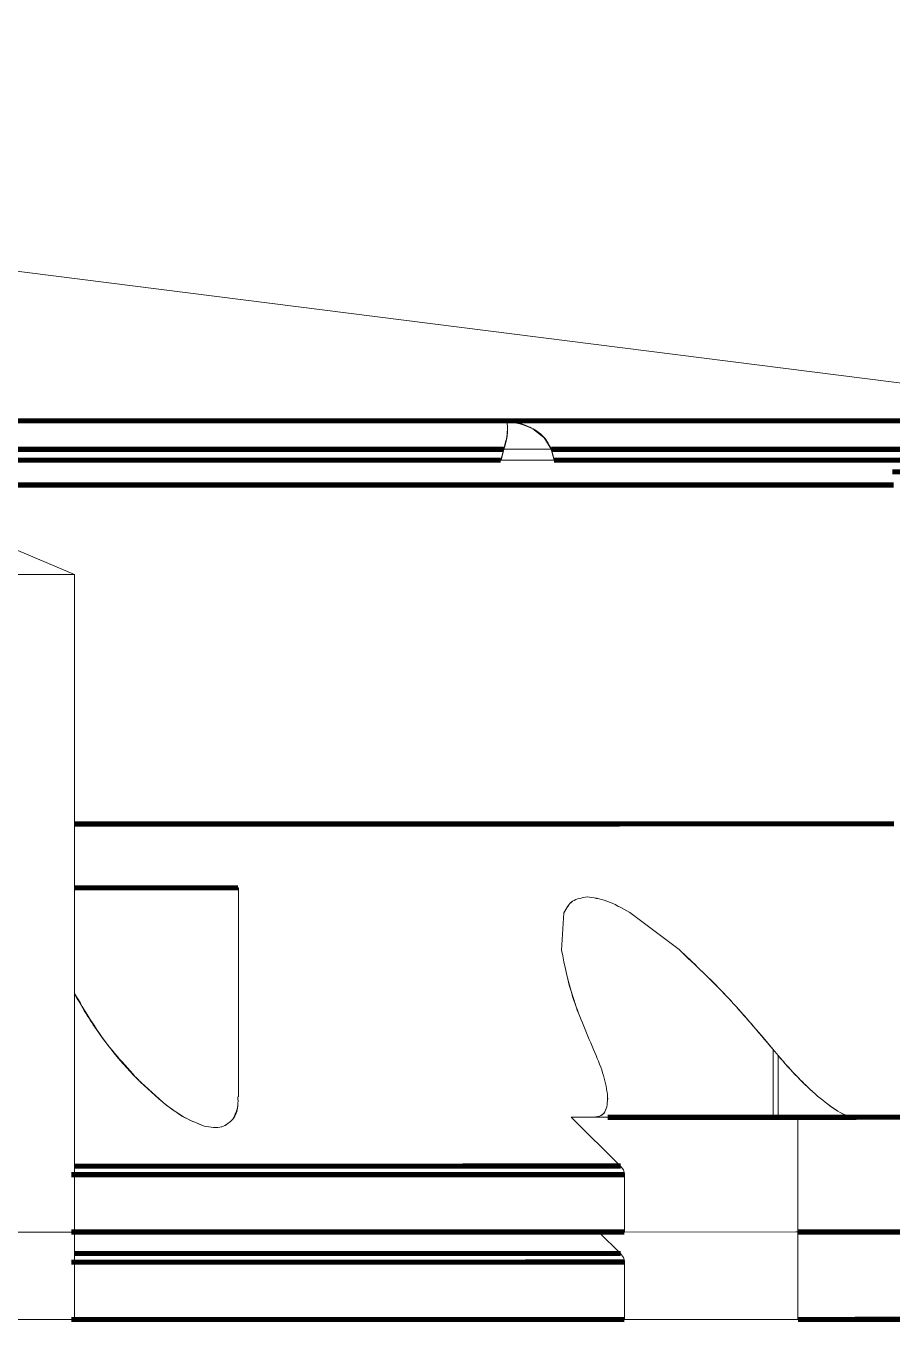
# Model space of a CAD drawing. Header units: millimetres. Extents: x -16985 to -606, y 2122 to 9380.
# Drawn here: x -1824.57 to -1794.38, y 7666.99 to 7712.18 of the extents above; entities that cross this region are included whole.
import ezdxf

# ---------------------------------------------------------------- set-up
doc = ezdxf.new("R2010")
doc.units = ezdxf.units.MM
doc.linetypes.add('K5LT_THIN', pattern=[0])

msp = doc.modelspace()

# ---------------------------------------------------------------- linework, layer by layer
at = {"color": 7, "linetype": 'K5LT_THIN', "lineweight": 18}
for p, q in [((-1783.6411721773, 7698.4135540238), (-1892.5177280693, 7712.1790414501)), ((-1807.802052127, 7698.3270223932), (-1807.8404045588, 7698.4116650646)), ((-1807.5929377343, 7698.3782214655), (-1807.3527372326, 7698.3211022955)), ((-1807.352736684, 7698.3211021338), (-1807.3464879061, 7698.3188844492)), ((-1807.8125723502, 7697.8295850569), (-1807.784644042, 7698.1295409769)), ((-1807.784644042, 7698.1295409769), (-1807.7850603224, 7698.141602995)), ((-1806.8987000084, 7698.1293672133), (-1806.5137955894, 7697.8288988584)), ((-1807.9164592901, 7697.4195776786), (-1808.0185060127, 7697.0406634311)), ((-1808.0185060118, 7697.040663432), (-1807.9164592892, 7697.4195776785)), ((-1808.0185059654, 7697.039693415), (-1807.9164592428, 7697.4186094789)), ((-1807.9164592419, 7697.4186094787), (-1808.0185059188, 7697.039693642)), ((-1807.9096116042, 7697.4195783638), (-1808.0111668283, 7697.0351134086)), ((-1807.909611604, 7697.4195783638), (-1808.0111668362, 7697.0351133698)), ((-1808.011166789, 7697.0341432881), (-1807.9096115569, 7697.4186101304)), ((-1808.0111667704, 7697.0341433782), (-1807.9096115569, 7697.4186101301)), ((-1807.9164592892, 7697.4195776785), (-1807.8384853917, 7697.7250321937)), ((-1807.8121665672, 7697.8098970584), (-1807.9096116042, 7697.4195783638)), ((-1807.9096115569, 7697.4186101304), (-1806.2563779657, 7697.4187866196)), ((-1807.852307909, 7697.6368674193), (-1807.83838616, 7697.7043879643)), ((-1807.8174314992, 7697.8060181626), (-1807.8125723502, 7697.8295850569)), ((-1806.5137955894, 7697.8288988584), (-1806.3658619159, 7697.6367697565)), ((-1806.5005042288, 7697.8101070275), (-1806.2625820993, 7697.4197241478)), ((-1806.3658619159, 7697.6367697565), (-1806.2625820716, 7697.4187860364)), ((-1806.2625820993, 7697.4197241478), (-1806.1638232708, 7697.0408279117)), ((-1806.1638232267, 7697.0408276842), (-1806.2625820994, 7697.4197241481)), ((-1806.163823182, 7697.0398914108), (-1806.2625820535, 7697.4187860365)), ((-1806.2625820536, 7697.4187860368), (-1806.1638231811, 7697.0398914097)), ((-1806.1547477055, 7697.0352778672), (-1806.2563780123, 7697.4197247766)), ((-1806.1547476891, 7697.0352777767), (-1806.2563780113, 7697.4197247763)), ((-1806.2563779665, 7697.4187866197), (-1806.1547476499, 7697.0343415072)), ((-1806.2563779657, 7697.4187866196), (-1806.1547476435, 7697.0343414682)), ((-1808.0185058898, 7697.0406634316), (-1808.0111667527, 7697.0351131812)), ((-1808.0111667053, 7697.0341430996), (-1808.0185058424, 7697.0396934154)), ((-1808.0111667527, 7697.0351131812), (-1807.9931820656, 7697.035114774)), ((-1806.154747671, 7697.0343412795), (-1808.0111667053, 7697.0341430996)), ((-1806.154747876, 7697.0343412826), (-1808.0111665565, 7697.0341431026)), ((-1806.182813229, 7697.0352751025), (-1806.1726512627, 7697.0352760024)), ((-1810.8951525014, 7696.1631445531), (-1811.1236918544, 7696.1620372876)), ((-1811.1236918079, 7696.16108434), (-1810.8951524548, 7696.1621902196)), ((-1809.1236918631, 7696.1622144102), (-1808.8951525101, 7696.1633216757)), ((-1808.8951524653, 7696.1624037275), (-1809.1236918183, 7696.1612978479)), ((-1829.3664995605, 7695.8018962381), (-1822.8801781666, 7693.050696494)), ((-1827.1228188283, 7693.0502598971), (-1822.8801781666, 7693.0506965047)), ((-1822.8801781666, 7693.050696494), (-1822.8779396586, 7670.1286961433)), ((-1822.8801781666, 7693.0506965047), (-1822.8779396586, 7670.1286961428)), ((-1822.879111556, 7682.1287564027), (-1820.3989418816, 7682.1290143935)), ((-1822.8791115559, 7682.1287561288), (-1822.0858574435, 7682.1288386556)), ((-1822.6121791701, 7682.1287583871), (-1822.8791115537, 7682.1287334696)), ((-1822.0070753699, 7682.1288157815), (-1822.6121791701, 7682.1287583871)), ((-1822.0533276677, 7682.1288312608), (-1822.167493949, 7682.1288170973)), ((-1822.167493949, 7682.1288170973), (-1822.0533276694, 7682.1288252323)), ((-1821.7282096023, 7682.1288655665), (-1822.0533276677, 7682.1288312608)), ((-1822.0533276694, 7682.1288252323), (-1821.7282095968, 7682.1288544271)), ((-1821.350499487, 7682.1288788551), (-1822.0070753699, 7682.1288157815)), ((-1821.2416360257, 7682.1289147912), (-1821.7282096023, 7682.1288655665)), ((-1821.7282095968, 7682.1288544271), (-1821.241636026, 7682.1289002376)), ((-1820.6676833682, 7682.1289451841), (-1821.350499487, 7682.1288788551)), ((-1820.6676833655, 7682.1289714429), (-1821.2416360257, 7682.1289147912)), ((-1821.241636026, 7682.1289002376), (-1820.6676833647, 7682.1289556876)), ((-1820.0937307002, 7682.1290268929), (-1820.6676833655, 7682.1289714429)), ((-1820.6676833647, 7682.1289556876), (-1820.0937307055, 7682.1290123393)), ((-1819.9848672395, 7682.1290122195), (-1820.6676833682, 7682.1289451841)), ((-1820.3989418816, 7682.1290143935), (-1818.1928096436, 7682.129218253)), ((-1819.6071571335, 7682.1290727034), (-1820.0937307002, 7682.1290268929)), ((-1820.0937307055, 7682.1290123393), (-1819.6071571289, 7682.129061564)), ((-1819.3282913547, 7682.1290773851), (-1819.9848672395, 7682.1290122195)), ((-1819.2820390619, 7682.1291018982), (-1819.6071571335, 7682.1290727034)), ((-1819.6071571289, 7682.129061564), (-1819.2820390626, 7682.1290958698)), ((-1818.7231875577, 7682.1291381767), (-1819.3282913547, 7682.1290773851)), ((-1819.1678727823, 7682.1291100332), (-1819.2820390619, 7682.1291018982)), ((-1819.2820390626, 7682.1290958698), (-1819.1678727823, 7682.1291100332)), ((-1818.1928096433, 7682.1291922581), (-1818.7231875577, 7682.1291381767)), ((-1818.1928096436, 7682.129218253), (-1817.7575397395, 7682.129257975)), ((-1817.7575397345, 7682.1292375509), (-1818.1928096433, 7682.1291922581)), ((-1817.7575397395, 7682.129257975), (-1817.4341050199, 7682.129286383)), ((-1817.4341050162, 7682.1292723147), (-1817.7575397345, 7682.1292375509)), ((-1817.4341050199, 7682.129286383), (-1817.2349349027, 7682.1293023853)), ((-1817.2349348983, 7682.1292952133), (-1817.4341050162, 7682.1292723147)), ((-1817.1676833808, 7682.1293053669), (-1817.2349348983, 7682.1292952133)), ((-1817.2349349027, 7682.1293023853), (-1817.1676833808, 7682.1293053669)), ((-1817.1669721208, 7674.8460941649), (-1817.1676833818, 7682.1293053669)), ((-1805.9011828624, 7679.9539860557), (-1805.8195283778, 7681.2612400657)), ((-1805.9011827668, 7679.9539860576), (-1805.8195280152, 7681.2612400741)), ((-1803.5209819844, 7681.2739392979), (-1801.8055465179, 7679.9744913007)), ((-1803.5209793124, 7681.273939424), (-1801.805547246, 7679.9744917007)), ((-1798.9397262674, 7676.9894944221), (-1798.5290915759, 7676.4965520854)), ((-1798.5290915759, 7676.4965520854), (-1798.5288605895, 7674.1312851329)), ((-1798.3531052745, 7676.2852474986), (-1798.5290915759, 7676.4965520854)), ((-1798.5290915758, 7676.4965520868), (-1798.3531052745, 7676.2852474995)), ((-1798.3531052745, 7676.2852474986), (-1798.3528949254, 7674.1313022901)), ((-1820.6670303558, 7675.4422325096), (-1819.805314055, 7674.6552731727)), ((-1804.2915761667, 7674.7602422476), (-1804.2915793643, 7674.7929857384)), ((-1797.6622312691, 7674.1312969222), (-1805.5639042961, 7674.1305175627)), ((-1805.5639042961, 7674.1305175627), (-1804.7682617512, 7674.1306017059)), ((-1803.8428121938, 7672.4297077974), (-1805.5639042962, 7674.1305175627)), ((-1803.84281219, 7672.4297077983), (-1805.5639043001, 7674.1305175632)), ((-1805.5390759863, 7674.1305758388), (-1805.4260814925, 7674.1305886871)), ((-1805.2605758169, 7674.130575238), (-1805.5390682289, 7674.1305517574)), ((-1805.4260814925, 7674.1305886871), (-1805.2614913773, 7674.1306065297)), ((-1804.7858944099, 7674.1306171705), (-1805.2605758169, 7674.130575238)), ((-1804.3203357706, 7674.1306517946), (-1804.3249748558, 7674.1306558632)), ((-1804.291514688, 7674.1307092559), (-1803.8160406098, 7674.1307584745)), ((-1803.8160406098, 7674.1307584745), (-1803.0775322825, 7674.1308338729)), ((-1803.0775322825, 7674.1308338729), (-1802.2600745435, 7674.1309164157)), ((-1802.3721956036, 7674.1308766895), (-1802.4394471181, 7674.1308665359)), ((-1802.4394471181, 7674.1308665359), (-1802.3721956032, 7674.1308695175)), ((-1802.1730254847, 7674.1308995881), (-1802.3721956036, 7674.1308766895)), ((-1802.3721956032, 7674.1308695175), (-1802.173025486, 7674.1308855198)), ((-1802.2600745435, 7674.1309164157), (-1801.3792634638, 7674.1310045279)), ((-1801.8495907614, 7674.1309343519), (-1802.1730254847, 7674.1308995881)), ((-1802.173025486, 7674.1308855198), (-1801.8495907634, 7674.1309139278)), ((-1801.4143208616, 7674.1309796447), (-1801.8495907614, 7674.1309343519)), ((-1801.8495907634, 7674.1309139278), (-1801.4143208584, 7674.1309536498)), ((-1800.8839429453, 7674.1310337261), (-1801.4143208616, 7674.1309796447)), ((-1801.4143208584, 7674.1309536498), (-1800.8839429408, 7674.1310031593)), ((-1801.3792634638, 7674.1310045279), (-1800.4519037973, 7674.1310965286)), ((-1800.2788391452, 7674.1310945177), (-1800.8839429453, 7674.1310337261)), ((-1800.8839429408, 7674.1310031593), (-1800.2788391416, 7674.1310605537)), ((-1800.4519037973, 7674.1310965286), (-1799.4956883839, 7674.1311906624)), ((-1799.6222632674, 7674.1311596833), (-1800.2788391452, 7674.1310945177)), ((-1800.2788391416, 7674.1310605537), (-1799.6222632657, 7674.1311236273)), ((-1798.9394471377, 7674.1312267187), (-1799.6222632674, 7674.1311596833)), ((-1799.6222632657, 7674.1311236273), (-1798.9394471359, 7674.1311899564)), ((-1799.4956883839, 7674.1311906624), (-1798.5288605815, 7674.1312851335)), ((-1798.2566310059, 7674.1312930477), (-1798.9394471377, 7674.1312267187)), ((-1798.9394471359, 7674.1311899564), (-1798.2566310062, 7674.1312569917)), ((-1798.5288605815, 7674.1312851335), (-1798.3528949294, 7674.1313022907)), ((-1798.5288605895, 7674.1312851329), (-1798.3528949254, 7674.1313022901)), ((-1798.3528949294, 7674.1313022907), (-1797.5417841573, 7674.1313820887)), ((-1797.60005513, 7674.1313561214), (-1798.2566310059, 7674.1312930477)), ((-1798.2566310062, 7674.1312569917), (-1797.6000551303, 7674.1313221574)), ((-1796.2092069722, 7674.1314411155), (-1797.6622312691, 7674.1312969222)), ((-1797.6622312712, 7674.1312969222), (-1797.6618406407, 7670.1312969413)), ((-1796.9949513268, 7674.1314135157), (-1797.60005513, 7674.1313561214)), ((-1797.6000551303, 7674.1313221574), (-1796.9949513293, 7674.131382949)), ((-1797.5417841573, 7674.1313820887), (-1796.7910907149, 7674.1314571163)), ((-1796.4645734102, 7674.1314630253), (-1796.9949513268, 7674.1314135157)), ((-1796.9949513293, 7674.131382949), (-1796.464573411, 7674.1314370304)), ((-1796.7910907149, 7674.1314571163), (-1796.1567316501, 7674.1315217849)), ((-1796.0293035132, 7674.1315027473), (-1796.4645734102, 7674.1314630253)), ((-1796.464573411, 7674.1314370304), (-1796.0293035062, 7674.1314823232)), ((-1794.8844568017, 7674.1315743723), (-1796.2092069722, 7674.1314411155)), ((-1795.7058687866, 7674.1315311553), (-1796.0293035132, 7674.1315027473)), ((-1796.0293035062, 7674.1314823232), (-1795.7058687849, 7674.1315170869)), ((-1795.5066986673, 7674.1315471576), (-1795.7058687866, 7674.1315311553)), ((-1795.7058687849, 7674.1315170869), (-1795.506698667, 7674.1315399856)), ((-1795.6859585395, 7674.1315712776), (-1795.02137379, 7674.1316430193)), ((-1795.506698667, 7674.1315399856), (-1795.4394471555, 7674.1315501392)), ((-1795.4394471555, 7674.1315501392), (-1795.5066986673, 7674.1315471576)), ((-1792.3641829278, 7674.1318630729), (-1795.0213737881, 7674.1316430193)), ((-1793.7502211493, 7674.1316904318), (-1794.8844568017, 7674.1315743723)), ((-1803.7455556421, 7672.2937105506), (-1803.8428121893, 7672.4297077985)), ((-1803.7455556431, 7672.2937105497), (-1803.8428121938, 7672.4297077974)), ((-1803.7084277978, 7670.130700553), (-1803.708623113, 7672.1307005435)), ((-1822.8779394666, 7670.1286961433), (-1826.1517956372, 7670.1283592328)), ((-1822.8779396586, 7670.1286961428), (-1826.1517954932, 7670.1283592323)), ((-1822.8779396586, 7670.1286961433), (-1822.9926038921, 7670.1286855476)), ((-1822.9926038261, 7670.1300357069), (-1812.9977630546, 7670.1309490533)), ((-1812.8300623397, 7670.1297417756), (-1822.9926037601, 7670.1286855476)), ((-1822.9926037601, 7670.1286855476), (-1822.8779394666, 7670.1286961433)), ((-1813.877035098704, 7670.130847677392), (-1822.877939722557, 7670.130026254339)), ((-1822.877939714062, 7670.129939263667), (-1816.2716924855, 7670.130536297441)), ((-1822.877939594736, 7670.128717395814), (-1813.877035040417, 7670.129653986585)), ((-1822.8779395458, 7670.1286961428), (-1822.8776418752, 7667.0805913333)), ((-1816.271692434784, 7670.129497653455), (-1822.839432777024, 7670.128808406098)), ((-1807.291865116446, 7670.130453283598), (-1816.271692434784, 7670.129497653455)), ((-1813.877035040417, 7670.129653986585), (-1804.507789906582, 7670.130640377641)), ((-1803.7084277485, 7670.130700553), (-1812.8300623397, 7670.1297417756)), ((-1807.9378089644, 7670.1303287729), (-1807.6514805873, 7670.1303693749)), ((-1807.5715041675, 7670.1303519627), (-1807.9378089644, 7670.1303287729)), ((-1807.6514805873, 7670.1303693749), (-1806.7332851303, 7670.1304708238)), ((-1806.5791328697, 7670.1304372622), (-1807.5715041675, 7670.1303519627)), ((-1806.579132741, 7670.1305303234), (-1807.2918651164, 7670.1304532836)), ((-1805.5538621113, 7670.1305940065), (-1805.2498146979, 7670.1306257621)), ((-1804.5406758315, 7670.1306378341), (-1805.5538324682, 7670.1305304807)), ((-1805.2498146979, 7670.1306257621), (-1804.8863433126, 7670.1306626851)), ((-1803.8425144103, 7669.3816029874), (-1804.6005903293, 7670.1307453047)), ((-1803.8425144065, 7669.3816029883), (-1804.6005903282, 7670.1307453047)), ((-1797.6618406406, 7670.1312969413), (-1803.7084277985, 7670.130700553)), ((-1797.6618407616, 7670.1312969413), (-1803.7084277485, 7670.130700553)), ((-1797.7410819789, 7670.1313627504), (-1796.0848304598, 7670.1315418604)), ((-1796.2088164707, 7670.1314411346), (-1797.6618407616, 7670.1312969413)), ((-1796.9872799069, 7670.1314449939), (-1797.661840648, 7670.1313723651)), ((-1797.6618405278, 7670.1312969413), (-1797.6615428572, 7667.0831921313)), ((-1796.4641826968, 7670.1314630444), (-1797.5996644825, 7670.1313561405)), ((-1797.5996644959, 7670.1313221765), (-1796.4641826435, 7670.1314370495)), ((-1795.7054782141, 7670.1315311744), (-1796.4641826968, 7670.1314630444)), ((-1796.4641826435, 7670.1314370495), (-1795.7054782264, 7670.131517106)), ((-1794.8840661622, 7670.1315743914), (-1796.2088164707, 7670.1314411346)), ((-1795.439056659, 7670.1315501583), (-1795.7054782141, 7670.1315311744)), ((-1795.7054782264, 7670.131517106), (-1795.439056659, 7670.1315501583)), ((-1794.3916257636, 7670.1318751948), (-1795.4500305687, 7670.1317550071)), ((-1795.4500305511, 7670.1316105088), (-1794.391625749, 7670.1317249667)), ((-1793.7498306309, 7670.1316904509), (-1794.8840661622, 7670.1315743914)), ((-1803.7452578586, 7669.2456057406), (-1803.8425144058, 7669.3816029885)), ((-1803.7452578596, 7669.2456057397), (-1803.8425144103, 7669.3816029874)), ((-1803.7081300143, 7667.082595743), (-1803.7083253295, 7669.0825957335)), ((-1822.8776416832, 7667.0805913333), (-1826.1514978537, 7667.0802544228)), ((-1822.8776418752, 7667.0805913328), (-1826.1514977097, 7667.0802544223)), ((-1822.8776418752, 7667.0805913333), (-1822.9923061086, 7667.0805807376)), ((-1822.9923060426, 7667.0819308969), (-1812.9974652711, 7667.0828442433)), ((-1812.8297645562, 7667.0816369656), (-1822.9923059766, 7667.0805807376)), ((-1822.9923059766, 7667.0805807376), (-1822.8776416832, 7667.0805913333)), ((-1813.876737315214, 7667.082742867392), (-1822.877641939067, 7667.081921444341)), ((-1822.877641930572, 7667.081834453667), (-1816.27139470201, 7667.082431487442)), ((-1822.877641811246, 7667.080612585815), (-1813.876737256928, 7667.081549176584)), ((-1816.271394651294, 7667.081392843456), (-1822.839134993534, 7667.080703596098)), ((-1807.291567332956, 7667.082348473599), (-1816.271394651294, 7667.081392843456)), ((-1813.876737256928, 7667.081549176584), (-1804.507492123092, 7667.082535567641)), ((-1803.708129965, 7667.082595743), (-1812.8297645562, 7667.0816369656)), ((-1807.9375111809, 7667.0822239629), (-1807.6511828039, 7667.0822645649)), ((-1807.571206384, 7667.0822471527), (-1807.9375111809, 7667.0822239629)), ((-1807.6511828039, 7667.0822645649), (-1806.7329873468, 7667.0823660138)), ((-1806.5788350862, 7667.0823324522), (-1807.571206384, 7667.0822471527)), ((-1806.5788349575, 7667.0824255134), (-1807.291567333, 7667.0823484736)), ((-1805.5535643278, 7667.0824891965), (-1805.2495169144, 7667.0825209521)), ((-1804.540378048, 7667.0825330241), (-1805.5535346847, 7667.0824256707)), ((-1805.2495169144, 7667.0825209521), (-1804.8860455291, 7667.0825578751)), ((-1797.6615429782, 7667.0831921313), (-1803.708129965, 7667.082595743)), ((-1797.6615428572, 7667.0831921313), (-1803.7081300151, 7667.082595743)), ((-1797.7407841954, 7667.0832579404), (-1796.0845326764, 7667.0834370504)), ((-1796.2085186872, 7667.0833363246), (-1797.6615429782, 7667.0831921313)), ((-1796.9869821234, 7667.0833401839), (-1797.6615428645, 7667.0832675551)), ((-1796.4638849133, 7667.0833582344), (-1797.599366699, 7667.0832513305)), ((-1797.5993667124, 7667.0832173665), (-1796.46388486, 7667.0833322395)), ((-1795.7051804306, 7667.0834263644), (-1796.4638849133, 7667.0833582344)), ((-1796.46388486, 7667.0833322395), (-1795.7051804429, 7667.083412296)), ((-1794.8837683787, 7667.0834695814), (-1796.2085186872, 7667.0833363246)), ((-1795.7051804429, 7667.083412296), (-1795.4387588755, 7667.0834453483)), ((-1795.4387588755, 7667.0834453483), (-1795.7051804306, 7667.0834263644)), ((-1794.3913279802, 7667.0837703848), (-1795.4497327853, 7667.0836501971)), ((-1795.4497327676, 7667.0835056988), (-1794.3913279655, 7667.0836201567)), ((-1793.7495328474, 7667.0835856409), (-1794.8837683787, 7667.0834695814))]:
    msp.add_line(p, q, dxfattribs=at)
at = {"color": 7, "linetype": 'K5LT_THIN', "const_width": 0.18}
for points in [[(-1807.8404045407, 7698.4107164831), (-1812.3148368472, 7698.4102409687), (-1817.1334890004, 7698.4097330004), (-1822.2854452033, 7698.4091937289), (-1827.7590346182, 7698.4086243759), (-1833.5418578045, 7698.408026231), (-1839.6208148078, 7698.4074006493), (-1845.9821348351, 7698.4067490479), (-1852.6114074508, 7698.4060729029), (-1859.49361522, 7698.405373746), (-1866.6131677287, 7698.404653161), (-1873.9539369006, 7698.4039127803)], [(-1827.0478197473, 7698.4086981683), (-1821.9865318833, 7698.4092249218), (-1817.2037641332, 7698.4097256196), (-1812.7088789896, 7698.4101992816), (-1808.5106754011, 7698.4106449807), (-1804.6173715483, 7698.4110618442), (-1801.0365887565, 7698.4114490562), (-1797.7753365761, 7698.4118058588), (-1794.8399990614, 7698.4121315533), (-1792.2363222734, 7698.4124255024), (-1789.9694030317, 7698.4126871305), (-1788.0436789372, 7698.4129159256), (-1786.4629196851, 7698.4131114396), (-1785.2302196861, 7698.41327329), (-1784.3479920082, 7698.4134011599), (-1783.8179636535, 7698.4134947989), (-1783.6411721773, 7698.4135540238)], [(-1783.6411721774, 7698.4135540238), (-1783.8457596352, 7698.4134889079), (-1784.4590585563, 7698.4133839805), (-1785.4796796213, 7698.4132394793), (-1786.9053107952, 7698.4130557315), (-1788.732722565, 7698.4128331536), (-1790.9577752552, 7698.4125722495), (-1793.5754284058, 7698.4122736105), (-1796.5797521906, 7698.4119379129), (-1799.9639408497, 7698.4115659173), (-1803.7203281075, 7698.4111584664), (-1807.8404045389, 7698.4107164831)], [(-1872.0880733082, 7697.4120056173), (-1865.0046579764, 7697.4127204665), (-1858.1307246797, 7697.4134165422), (-1851.4807801409, 7697.4140923756), (-1845.0688583775, 7697.4147465403), (-1838.9084910849, 7697.4153776558), (-1833.0126790788, 7697.4159843901), (-1827.3938648585, 7697.4165654629), (-1822.063906348, 7697.4171196479), (-1817.0340518716, 7697.4176457754), (-1812.3149164151, 7697.4181427353), (-1807.9164592238, 7697.4186094785)], [(-1807.9164592428, 7697.4186094789), (-1812.3149164318, 7697.4181427356), (-1817.0340518855, 7697.4176457758), (-1822.0639063586, 7697.4171196483), (-1827.3938648652, 7697.4165654633), (-1833.0126790812, 7697.4159843905), (-1838.9084910824, 7697.4153776562), (-1845.0688583698, 7697.4147465407), (-1851.4807801275, 7697.414092376), (-1858.1307246604, 7697.4134165426), (-1865.0046579507, 7697.4127204669), (-1872.0880732759, 7697.4120056177)], [(-1808.012134257, 7697.4195691861), (-1812.3404008554, 7697.4191830519), (-1817.0885590101, 7697.4187556504), (-1822.1508009767, 7697.4182963859), (-1827.516323729, 7697.4178062384), (-1833.1736770279, 7697.417286254), (-1839.1107878561, 7697.4167375422), (-1845.3149861827, 7697.4161612742), (-1851.7730320011, 7697.4155586796), (-1858.4711435846, 7697.4149310445), (-1865.3950268962, 7697.4142797081), (-1871.9680742177, 7697.4136591923)], [(-1871.9646190719, 7697.4136595194), (-1865.3950268825, 7697.4142797085), (-1858.4711435758, 7697.4149310449), (-1851.7730319968, 7697.41555868), (-1845.3149861825, 7697.4161612746), (-1839.1107878599, 7697.4167375426), (-1833.1736770352, 7697.4172862544), (-1827.5163237395, 7697.4178062388), (-1822.1508009899, 7697.4182963863), (-1817.0885590257, 7697.4187556508), (-1812.3404008729, 7697.4191830523), (-1808.01353132, 7697.4195690625)], [(-1806.2625820994, 7697.4197241481), (-1802.3273930748, 7697.4200698442), (-1798.7339599462, 7697.4203812568), (-1795.4898662812, 7697.4206577287), (-1792.6019584029, 7697.4208986765), (-1790.0763309409, 7697.4211035916), (-1787.9183139699, 7697.4212720416), (-1786.1324617606, 7697.421403671), (-1784.7225431688, 7697.421498202), (-1783.6915336813, 7697.4215554351), (-1783.0416091366, 7697.4215752495), (-1782.7741411329, 7697.4215576035)], [(-1782.7741411321, 7697.4215402319), (-1783.0416091315, 7697.4214703453), (-1783.691533672, 7697.4213632196), (-1784.7225431552, 7697.4212190808), (-1786.1324617428, 7697.4210382332), (-1787.9183139479, 7697.4208210585), (-1790.0763309148, 7697.4205680149), (-1792.6019583727, 7697.4202796365), (-1795.489866247, 7697.4199565318), (-1798.733959908, 7697.4195993828), (-1802.3273930327, 7697.4192089431), (-1806.2625820536, 7697.4187860368)], [(-1806.2625820716, 7697.4187860364), (-1802.3273930464, 7697.4192089427), (-1798.7339599177, 7697.4195993824), (-1795.4898662534, 7697.4199565314), (-1792.6019583763, 7697.4202796361), (-1790.0763309162, 7697.4205680145), (-1787.9183139477, 7697.4208210581), (-1786.1324617416, 7697.4210382328), (-1784.7225431536, 7697.4212190804), (-1783.6915336705, 7697.4213632192), (-1783.0416091309, 7697.4214703449), (-1782.7741411319, 7697.4215402315)], [(-1782.8007475049, 7697.4215648066), (-1783.0416091349, 7697.4215752491), (-1783.6915336788, 7697.4215554347), (-1784.7225431661, 7697.4214982016), (-1786.1324617583, 7697.4214036706), (-1787.9183139686, 7697.4212720412), (-1790.0763309412, 7697.4211035912), (-1792.6019584054, 7697.4208986761), (-1795.4898662866, 7697.4206577283), (-1798.7339599549, 7697.4203812564), (-1802.3273930874, 7697.4200698438), (-1806.1468765695, 7697.4197343706)], [(-1808.0185058424, 7697.0396934154), (-1812.4047986003, 7697.0392280461), (-1817.1087799024, 7697.0387327441), (-1822.1206092142, 7697.0382085456), (-1827.4298019961, 7697.0376565472), (-1833.0252516361, 7697.0370779037), (-1838.8952526849, 7697.0364738255), (-1845.0275253429, 7697.0358455764), (-1851.4092411492, 7697.0351944706), (-1858.0270498181, 7697.0345218702), (-1864.8671071674, 7697.0338291823), (-1871.91510408, 7697.0331178559)], [(-1871.9151040103, 7697.0331178555), (-1864.8671071243, 7697.0338291819), (-1858.0270498002, 7697.0345218698), (-1851.4092411548, 7697.0351944702), (-1845.0275253704, 7697.035845576), (-1838.8952527325, 7697.0364738251), (-1833.0252517018, 7697.0370779033), (-1827.4298020779, 7697.0376565468), (-1822.1206093099, 7697.0382085452), (-1817.1087800096, 7697.0387327437), (-1812.4047987166, 7697.0392280457), (-1808.0185059654, 7697.039693415)], [(-1782.7760450959, 7697.0426338017), (-1783.0506875988, 7697.0425634075), (-1783.7044262339, 7697.0424561032), (-1784.735893407, 7697.0423121132), (-1786.1429313313, 7697.0421317389), (-1787.9225965417, 7697.0419153574), (-1790.0711660522, 7697.0416634216), (-1792.5841451441, 7697.0413764584), (-1795.456276769, 7697.0410550682), (-1798.6815525462, 7697.0406999233), (-1802.2532253321, 7697.0403117666), (-1806.163823335, 7697.0398914101)], [(-1806.1638231811, 7697.0398914097), (-1802.2532252094, 7697.0403117661), (-1798.6815524515, 7697.0406999228), (-1795.4562766991, 7697.0410550678), (-1792.5841450957, 7697.041376458), (-1790.0711660218, 7697.0416634212), (-1787.9225965259, 7697.041915357), (-1786.1429313263, 7697.0421317384), (-1784.7358934092, 7697.0423121128), (-1783.7044262396, 7697.0424561027), (-1783.0506876043, 7697.0425634071), (-1782.7760450974, 7697.0426338013)], [(-1794.3700908178, 7696.6318148359), (-1792.8773381158, 7696.6319818725), (-1791.4810080821, 7696.6321396727), (-1790.1818862847, 7696.6322881476), (-1788.980703603, 7696.6324272138), (-1787.8781358158, 7696.632556793), (-1786.8748032223, 7696.6326768123), (-1785.9712702921, 7696.6327872042), (-1785.1680453482, 7696.6328879066)], [(-1827.793625205, 7696.1728542024), (-1822.5580961262, 7696.1733328905), (-1817.6046914534, 7696.1737828329), (-1812.9432728211, 7696.1742031339), (-1808.583120555, 7696.1745929566), (-1804.5329151953, 7696.174951525), (-1800.8007202153, 7696.1752781252), (-1797.3939659676, 7696.175572107), (-1794.3194348914, 7696.1758328851)], [(-1827.7936251743, 7696.171589447), (-1822.5580960987, 7696.1721333375), (-1817.6046914288, 7696.1726508705), (-1812.9432727994, 7696.1731410157), (-1808.5831205361, 7696.1736027971), (-1804.532915179, 7696.1740352956), (-1800.8007202014, 7696.1744376499), (-1797.393965956, 7696.1748090591), (-1794.3194348819, 7696.1751487838)], [(-1794.3194348578, 7696.1751487837), (-1797.3939659302, 7696.174809059), (-1800.8007201741, 7696.1744376498), (-1804.5329151504, 7696.1740352955), (-1808.5831205065, 7696.173602797), (-1812.9432727691, 7696.1731410156), (-1817.6046913979, 7696.1726508704), (-1822.5580960675, 7696.1721333374), (-1827.793625143, 7696.1715894469)], [(-1822.8793290751, 7684.3561209365), (-1818.6586064272, 7684.3565615481), (-1813.7666435419, 7684.3570752483), (-1809.196465201, 7684.3575586731), (-1804.9578430033, 7684.3580107888), (-1801.0598396398, 7684.3584306286), (-1797.5107895172, 7684.3588172949), (-1794.3182809375, 7684.3591699611)], [(-1794.3182809374, 7684.3591699602), (-1797.5107895172, 7684.3588172941), (-1801.0598396398, 7684.3584306277), (-1804.9578430033, 7684.3580107879), (-1809.196465201, 7684.3575586722), (-1813.7666435418, 7684.3570752475), (-1818.6586064271, 7684.3565615472), (-1822.8793290751, 7684.3561209357)], [(-1818.1928096434, 7682.129218253), (-1817.495606126, 7682.129281111), (-1817.1810019385, 7682.1293056683), (-1817.286942989, 7682.1292889629), (-1817.8006512233, 7682.1292330098), (-1818.6601658467, 7682.1291445577), (-1819.7618167107, 7682.1290342752), (-1820.9727284624, 7682.1289154641), (-1822.1468472734, 7682.1288024547), (-1822.8791115537, 7682.1287333552)], [(-1821.2466995425, 7682.1288997532), (-1821.7283435316, 7682.1288544137), (-1822.0535026571, 7682.1288252151), (-1822.167683358, 7682.1288170791), (-1822.0535026574, 7682.1288312444), (-1821.7283435321, 7682.1288655544), (-1821.2417085113, 7682.1289147856), (-1820.6676833655, 7682.1289714432)], [(-1821.4657897819, 7682.1289032142), (-1820.9470240895, 7682.1289572595), (-1820.3989418826, 7682.1290143938)], [(-1820.6676833655, 7682.1289714432), (-1820.0936582197, 7682.1290269015), (-1819.6070231987, 7682.1290727175), (-1819.2818640731, 7682.129101916), (-1819.1676833723, 7682.129110052), (-1819.2818640728, 7682.1290958867), (-1819.6070231981, 7682.1290615768), (-1820.093658219, 7682.1290123455), (-1820.1317058235, 7682.1290085503)], [(-1798.5288605895, 7674.1312851329), (-1800.2412690959, 7674.1311173251), (-1801.8754498591, 7674.1309549863), (-1803.3332033733, 7674.1308078716), (-1804.2940424188, 7674.1307090985)], [(-1798.9394471349, 7674.1311899562), (-1800.1365176309, 7674.1310741617), (-1801.1892037583, 7674.1309745507), (-1801.9705360341, 7674.1309031379), (-1802.3862742551, 7674.1308749203), (-1801.970536035, 7674.1309215191), (-1801.1892037597, 7674.1310027123), (-1800.1365176326, 7674.131108707), (-1798.9394471367, 7674.1312267186)], [(-1798.9394471367, 7674.1312267186), (-1797.7423766407, 7674.1313425131), (-1796.6896905133, 7674.1314421241), (-1795.9083582374, 7674.1315135369), (-1795.4926200165, 7674.1315417545), (-1795.9083582365, 7674.1314951557), (-1796.6896905119, 7674.1314139625), (-1797.742376639, 7674.1313079678), (-1798.9394471349, 7674.1311899562)], [(-1798.3528949254, 7674.1313022901), (-1797.9435098857, 7674.1313424171), (-1797.5417841535, 7674.1313820881), (-1797.1552337359, 7674.1314205609), (-1796.7910907204, 7674.1314571156), (-1796.4561679679, 7674.1314910685), (-1796.1567316486, 7674.1315217843), (-1795.8983840063, 7674.1315486882), (-1795.6859585445, 7674.131571277)], [(-1792.3641829277, 7674.1318630729), (-1792.0012322088, 7674.1318907807), (-1791.9642577704, 7674.1318864255), (-1792.2549967726, 7674.1318502118), (-1792.8597895032, 7674.1317838412), (-1793.7502211485, 7674.1316904318), (-1794.8844567987, 7674.1315743723), (-1796.2092069662, 7674.1314411155), (-1797.6622312712, 7674.1312969222)], [(-1795.6859585446, 7674.1315712781), (-1795.6023365235, 7674.1315802979), (-1795.5188711838, 7674.1315893029), (-1795.4355626032, 7674.131598293), (-1795.352410859, 7674.1316072682), (-1795.2694160284, 7674.1316162285), (-1795.1865781886, 7674.1316251738), (-1795.1038974165, 7674.1316341043), (-1795.021373789, 7674.1316430199)], [(-1822.9927992105, 7672.1286855381), (-1820.3582809823, 7672.128958345), (-1817.7856186029, 7672.1292253948), (-1815.275917894, 7672.1294865725), (-1812.8302576142, 7672.1297417661), (-1810.4496889951, 7672.1299908657), (-1808.1352352898, 7672.1302337642), (-1805.8878913325, 7672.1304703574), (-1803.7086231115, 7672.1307005435)], [(-1803.708623113, 7672.1307005435), (-1805.8878913335, 7672.1304703574), (-1808.1352352904, 7672.1302337642), (-1810.4496889954, 7672.1299908657), (-1812.8302576141, 7672.1297417661), (-1815.2759178935, 7672.1294865725), (-1817.7856186019, 7672.1292253948), (-1820.3582809808, 7672.128958345), (-1822.9927992085, 7672.1286855381)], [(-1803.8428121893, 7672.4297077985), (-1806.0156963379, 7672.4294783041), (-1808.2561797165, 7672.4292424475), (-1810.5633052544, 7672.4290003297), (-1812.9360874136, 7672.428752054), (-1815.3735126091, 7672.4284977265), (-1817.8745396424, 7672.4282374558), (-1820.4381001463, 7672.4279713532), (-1822.8781641757, 7672.4277186615)], [(-1822.8781641757, 7672.4277186617), (-1820.438100148, 7672.4279713534), (-1817.8745396442, 7672.428237456), (-1815.3735126107, 7672.4284977267), (-1812.9360874152, 7672.4287520542), (-1810.5633052559, 7672.4290003299), (-1808.2561797178, 7672.4292424477), (-1806.0156963391, 7672.4294783042), (-1803.84281219, 7672.4297077983)], [(-1822.9926038933, 7670.1286855476), (-1820.3580856656, 7670.1289583546), (-1817.7854232867, 7670.1292254043), (-1815.2757225782, 7670.1294865821), (-1812.8300622989, 7670.1297417756), (-1810.4494936802, 7670.1299908752), (-1808.1350399752, 7670.1302337738), (-1805.8876960183, 7670.130470367), (-1803.7084277978, 7670.130700553)], [(-1797.6618406407, 7670.1312969413), (-1796.2088163357, 7670.1314411346), (-1794.8840661683, 7670.1315743914), (-1793.749830518, 7670.1316904509), (-1792.8593988727, 7670.1317838603), (-1792.2546061421, 7670.1318502309), (-1791.96386714, 7670.1318864446), (-1792.0008415784, 7670.1318907998), (-1792.0657080939, 7670.131886553)], [(-1803.8425144058, 7669.3816029885), (-1806.0153985544, 7669.3813734941), (-1808.255881933, 7669.3811376375), (-1810.5630074709, 7669.3808955197), (-1812.9357896301, 7669.380647244), (-1815.3732148256, 7669.3803929165), (-1817.8742418589, 7669.3801326458), (-1820.4378023628, 7669.3798665432), (-1822.8778663922, 7669.3796138515)], [(-1822.8778663922, 7669.3796138517), (-1820.4378023646, 7669.3798665434), (-1817.8742418607, 7669.380132646), (-1815.3732148273, 7669.3803929167), (-1812.9357896317, 7669.3806472442), (-1810.5630074724, 7669.3808955199), (-1808.2558819343, 7669.3811376377), (-1806.0153985556, 7669.3813734942), (-1803.8425144065, 7669.3816029883)], [(-1822.992501427, 7669.0805807281), (-1820.3579831988, 7669.080853535), (-1817.7853208194, 7669.0811205848), (-1815.2756201105, 7669.0813817625), (-1812.8299598307, 7669.0816369561), (-1810.4493912116, 7669.0818860557), (-1808.1349375063, 7669.0821289542), (-1805.887593549, 7669.0823655474), (-1803.708325328, 7669.0825957335)], [(-1803.7083253295, 7669.0825957335), (-1805.88759355, 7669.0823655474), (-1808.1349375069, 7669.0821289542), (-1810.4493912119, 7669.0818860557), (-1812.8299598306, 7669.0816369561), (-1815.27562011, 7669.0813817625), (-1817.7853208184, 7669.0811205848), (-1820.3579831973, 7669.080853535), (-1822.9925014251, 7669.0805807281)], [(-1822.9923061098, 7667.0805807376), (-1820.3577878821, 7667.0808535446), (-1817.7851255032, 7667.0811205943), (-1815.2754247948, 7667.0813817721), (-1812.8297645154, 7667.0816369656), (-1810.4491958967, 7667.0818860652), (-1808.1347421917, 7667.0821289638), (-1805.8873982348, 7667.082365557), (-1803.7081300143, 7667.082595743)], [(-1797.6615428572, 7667.0831921313), (-1796.2085185522, 7667.0833363246), (-1794.8837683848, 7667.0834695814), (-1793.7495327346, 7667.0835856409), (-1792.8591010892, 7667.0836790503), (-1792.2543083586, 7667.0837454209), (-1791.9635693565, 7667.0837816346), (-1792.0005437949, 7667.0837859898), (-1792.0654103104, 7667.083781743)]]:
    msp.add_lwpolyline(points, dxfattribs=at)
at = {"color": 7, "linetype": 'K5LT_THIN', "lineweight": 18}
for points, knots in [([(-1807.840404539859, 7698.410716483951), (-1807.813065283339, 7698.346676944226), (-1807.772033418513, 7698.250563806125), (-1807.794260224198, 7697.849786320355), (-1807.875792296057, 7697.56210200098), (-1807.916459241897, 7697.418609478731)], [0, 0, 0, 0, 0.5001870154327946, 0.7507009559501514, 1, 1, 1, 1]), ([(-1807.909611556941, 7697.418610130118), (-1807.869713084697, 7697.562520413003), (-1807.789768499097, 7697.850873507286), (-1807.77090548382, 7698.250733296007), (-1807.812636892935, 7698.346796814682), (-1807.840404539859, 7698.410716483951)], [0, 0, 0, 0, 0.2500244124958345, 0.5009740203719389, 1, 1, 1, 1]), ([(-1807.840404539863, 7698.410716483821), (-1807.812998387386, 7698.347087763795), (-1807.770390858344, 7698.248166087767), (-1807.791133544068, 7697.837396745906), (-1807.872941762822, 7697.548227591096), (-1807.909611557657, 7697.418610130397)], [0, 0, 0, 0, 0.4986844247639552, 0.7752898233076388, 1, 1, 1, 1]), ([(-1806.262582053471, 7697.418786036488), (-1806.335668682383, 7697.562655209673), (-1806.482107397223, 7697.850916101438), (-1807.021510511885, 7698.251069389893), (-1807.513212140536, 7698.346928845579), (-1807.840404540855, 7698.41071648339)], [0, 0, 0, 0, 0.2500152558157394, 0.500938588865137, 1, 1, 1, 1]), ([(-1807.840404540855, 7698.41071648339), (-1807.51199647654, 7698.346594180604), (-1807.019127509561, 7698.250360571965), (-1806.477725648658, 7697.849967694026), (-1806.330039062468, 7697.562277033475), (-1806.256377966504, 7697.418786619744)], [0, 0, 0, 0, 0.50022529858986, 0.7507292084516923, 1, 1, 1, 1]), ([(-1806.256377965454, 7697.418786619597), (-1806.321117943358, 7697.548693561029), (-1806.465596294242, 7697.838603154361), (-1806.872112908834, 7698.137885521185), (-1807.34395423053, 7698.342078287279), (-1807.674850476795, 7698.387827331024), (-1807.840404262505, 7698.410716461588)], [0, 0, 0, 0, 0.2237707420340023, 0.4993827435822853, 0.7495315134949458, 1, 1, 1, 1]), ([(-1805.819528377833, 7681.261240065704), (-1805.73600415335, 7681.415254635002), (-1805.569005761039, 7681.723191471585), (-1805.198302727538, 7681.781514625582), (-1805.013006768669, 7681.81066746159)], [0, 0, 0, 0, 0.5001498716662953, 1, 1, 1, 1]), ([(-1805.819528015195, 7681.261240074131), (-1805.735060526614, 7681.415606636459), (-1805.566599317277, 7681.723473937923), (-1805.19719045143, 7681.781657520238), (-1805.013005467572, 7681.810667495798)], [0, 0, 0, 0, 0.5014061629652157, 1, 1, 1, 1]), ([(-1805.013006768669, 7681.81066746159), (-1804.79345791586, 7681.784469951492), (-1804.354159872094, 7681.732051026087), (-1803.798792370514, 7681.426689626473), (-1803.520981984406, 7681.273939297929)], [0, 0, 0, 0, 0.4997719792419147, 1, 1, 1, 1]), ([(-1805.013005467572, 7681.810667495798), (-1804.793396255376, 7681.784799865954), (-1804.352923710548, 7681.732916884214), (-1803.798819996057, 7681.427222037149), (-1803.520979312357, 7681.273939424001)], [0, 0, 0, 0, 0.4985763920484372, 1, 1, 1, 1]), ([(-1804.786125395293, 7676.495884122396), (-1805.050469155504, 7677.114008588173), (-1805.57888235925, 7678.349616075239), (-1805.793786549263, 7679.419381178972), (-1805.901182862352, 7679.953986055712)], [0, 0, 0, 0, 0.500259566446654, 1, 1, 1, 1]), ([(-1804.786125395253, 7676.495884123434), (-1805.053022811881, 7677.114366204285), (-1805.586196459005, 7678.349890889743), (-1805.796268914081, 7679.419703138054), (-1805.901182766763, 7679.953986057617)], [0, 0, 0, 0, 0.5005825364166021, 1, 1, 1, 1]), ([(-1801.805547245959, 7679.974491700667), (-1801.23584185095, 7679.436608893086), (-1800.095277140477, 7678.359753813126), (-1799.051505428731, 7677.118038080893), (-1798.529091575843, 7676.496552086811)], [0, 0, 0, 0, 0.4994941451180022, 1, 1, 1, 1]), ([(-1801.805546517912, 7679.974491300678), (-1801.310505148324, 7679.510925625887), (-1800.320219860745, 7678.583604606327), (-1799.399953540868, 7677.520936934558), (-1798.939726267408, 7676.989494422091)], [0, 0, 0, 0, 0.4998977322977448, 1, 1, 1, 1]), ([(-1819.805273936067, 7674.65527232426), (-1820.150653573995, 7674.962519909508), (-1820.839716200414, 7675.575505751181), (-1821.935512516297, 7676.863512752301), (-1822.517809149152, 7677.841284328438), (-1822.878752040203, 7678.447366657555)], [0, 0, 0, 0, 0.2764192513498245, 0.5514806155654335, 1, 1, 1, 1]), ([(-1822.878750402543, 7678.430597254545), (-1822.621212114238, 7677.984475429133), (-1822.023577727952, 7676.949220651703), (-1821.159022965332, 7675.98878697855), (-1820.667030355794, 7675.442232509623)], [0, 0, 0, 0, 0.4309295017396037, 1, 1, 1, 1]), ([(-1804.786125395221, 7676.495884122395), (-1804.667775329099, 7676.218869461206), (-1804.431243273232, 7675.665233544777), (-1804.344896595161, 7675.186990359247), (-1804.301753934498, 7674.948038682947)], [0, 0, 0, 0, 0.5003552930175605, 1, 1, 1, 1]), ([(-1796.977820612688, 7674.866513303696), (-1797.215312958599, 7675.084009580649), (-1797.690546872562, 7675.519230373023), (-1798.132175274299, 7676.029819202435), (-1798.353105274538, 7676.285247498622)], [0, 0, 0, 0, 0.499737790028213, 1, 1, 1, 1]), ([(-1798.353105274536, 7676.285247499515), (-1798.120305247712, 7676.016763111878), (-1797.677738355133, 7675.506358097053), (-1797.202888761738, 7675.072264171491), (-1796.977820613664, 7674.866513303689)], [0, 0, 0, 0, 0.5260222369255252, 1, 1, 1, 1]), ([(-1817.354905804331, 7674.067218372398), (-1817.27932468882, 7674.213873023888), (-1817.166012527473, 7674.43373952651), (-1817.180313740742, 7674.743085414028), (-1817.185075804468, 7674.846092396878)], [0, 0, 0, 0, 0.6670168021994752, 1, 1, 1, 1]), ([(-1804.301753934498, 7674.948038682946), (-1804.300097192484, 7674.736890197879), (-1804.297578159188, 7674.415844398506), (-1804.503192266174, 7674.169790493463), (-1804.682189848551, 7674.143326872954), (-1804.768261753944, 7674.130601705328)], [0, 0, 0, 0, 0.4993607216346609, 0.7592650356975239, 1, 1, 1, 1]), ([(-1804.76826175413, 7674.130601706433), (-1804.679664924655, 7674.144741253059), (-1804.50241937677, 7674.173028627491), (-1804.300071203524, 7674.420168719697), (-1804.301081980096, 7674.737247681243), (-1804.301753934504, 7674.948038682308)], [0, 0, 0, 0, 0.2509439291772919, 0.5020348298989166, 1, 1, 1, 1]), ([(-1795.685958544505, 7674.131571276982), (-1795.767747847112, 7674.142826033355), (-1795.937384817779, 7674.166169217805), (-1796.373156036938, 7674.383932145359), (-1796.737761144359, 7674.674922492951), (-1796.977820612688, 7674.866513303696)], [0, 0, 0, 0, 0.2412935956441122, 0.5004604918007248, 1, 1, 1, 1]), ([(-1796.977820613664, 7674.866513303689), (-1796.739302847575, 7674.675355975267), (-1796.380409812041, 7674.387725267554), (-1795.943888294398, 7674.168768852199), (-1795.771917915412, 7674.143967987144), (-1795.685958544629, 7674.131571278083)], [0, 0, 0, 0, 0.4977456986776392, 0.7489482551015232, 1, 1, 1, 1]), ([(-1819.805314054995, 7674.655273172712), (-1819.543659670001, 7674.457274088047), (-1819.055833908679, 7674.088126618111), (-1818.577374844057, 7673.908864006861), (-1818.355546163118, 7673.82575221834)], [0, 0, 0, 0, 0.5363685269190893, 1, 1, 1, 1]), ([(-1818.355535770934, 7673.825752214802), (-1818.595994108124, 7673.91753096977), (-1819.076237624939, 7674.100831547202), (-1819.562489025297, 7674.470631514838), (-1819.805273936067, 7674.65527232426)], [0, 0, 0, 0, 0.5007008502367969, 1, 1, 1, 1]), ([(-1817.188457884254, 7674.537060074184), (-1817.188458643603, 7674.530043757462), (-1817.188479798674, 7674.334572791937), (-1817.273216246512, 7674.198452664908), (-1817.354911128795, 7674.067218490743)], [0, 0, 0, 0, 0.0358944189133611, 1, 1, 1, 1]), ([(-1818.355546163118, 7673.82575221834), (-1818.245663447966, 7673.802932408305), (-1818.022501374153, 7673.756587392854), (-1817.640378148013, 7673.794233175026), (-1817.468673353025, 7673.958427249819), (-1817.354905804331, 7674.067218372398)], [0, 0, 0, 0, 0.2465942550081952, 0.5008111172117686, 1, 1, 1, 1]), ([(-1817.354911128795, 7674.067218490743), (-1817.470499751102, 7673.958634598316), (-1817.645172814594, 7673.794546812188), (-1818.023598103234, 7673.75624376113), (-1818.246084941545, 7673.802832978319), (-1818.355535770934, 7673.825752214802)], [0, 0, 0, 0, 0.4984771012106996, 0.7532793506053129, 1, 1, 1, 1]), ([(-1803.708623111492, 7672.13070054345), (-1803.710254955806, 7672.158394315671), (-1803.71357958054, 7672.214815997099), (-1803.734767505731, 7672.267092976096), (-1803.745555642062, 7672.293710550552)], [0, 0, 0, 0, 0.4908356418935123, 1, 1, 1, 1]), ([(-1803.708623113786, 7672.13070054345), (-1803.710330065064, 7672.158584303513), (-1803.713782746787, 7672.214985297454), (-1803.734885671056, 7672.267273040515), (-1803.745555643071, 7672.293710549744)], [0, 0, 0, 0, 0.4943841963253063, 1, 1, 1, 1]), ([(-1803.708325328002, 7669.082595733452), (-1803.709957172317, 7669.110289505672), (-1803.713281797049, 7669.166711187101), (-1803.734469722242, 7669.218988166097), (-1803.745257858571, 7669.245605740552)], [0, 0, 0, 0, 0.4908356418935123, 1, 1, 1, 1]), ([(-1803.708325330296, 7669.082595733452), (-1803.710032281574, 7669.110479493514), (-1803.713484963297, 7669.166880487456), (-1803.734587887566, 7669.219168230516), (-1803.745257859581, 7669.245605739745)], [0, 0, 0, 0, 0.4943841963253343, 1, 1, 1, 1])]:
    msp.add_open_spline(points, degree=3, knots=knots, dxfattribs=at)

doc.saveas('drawing.dxf')
